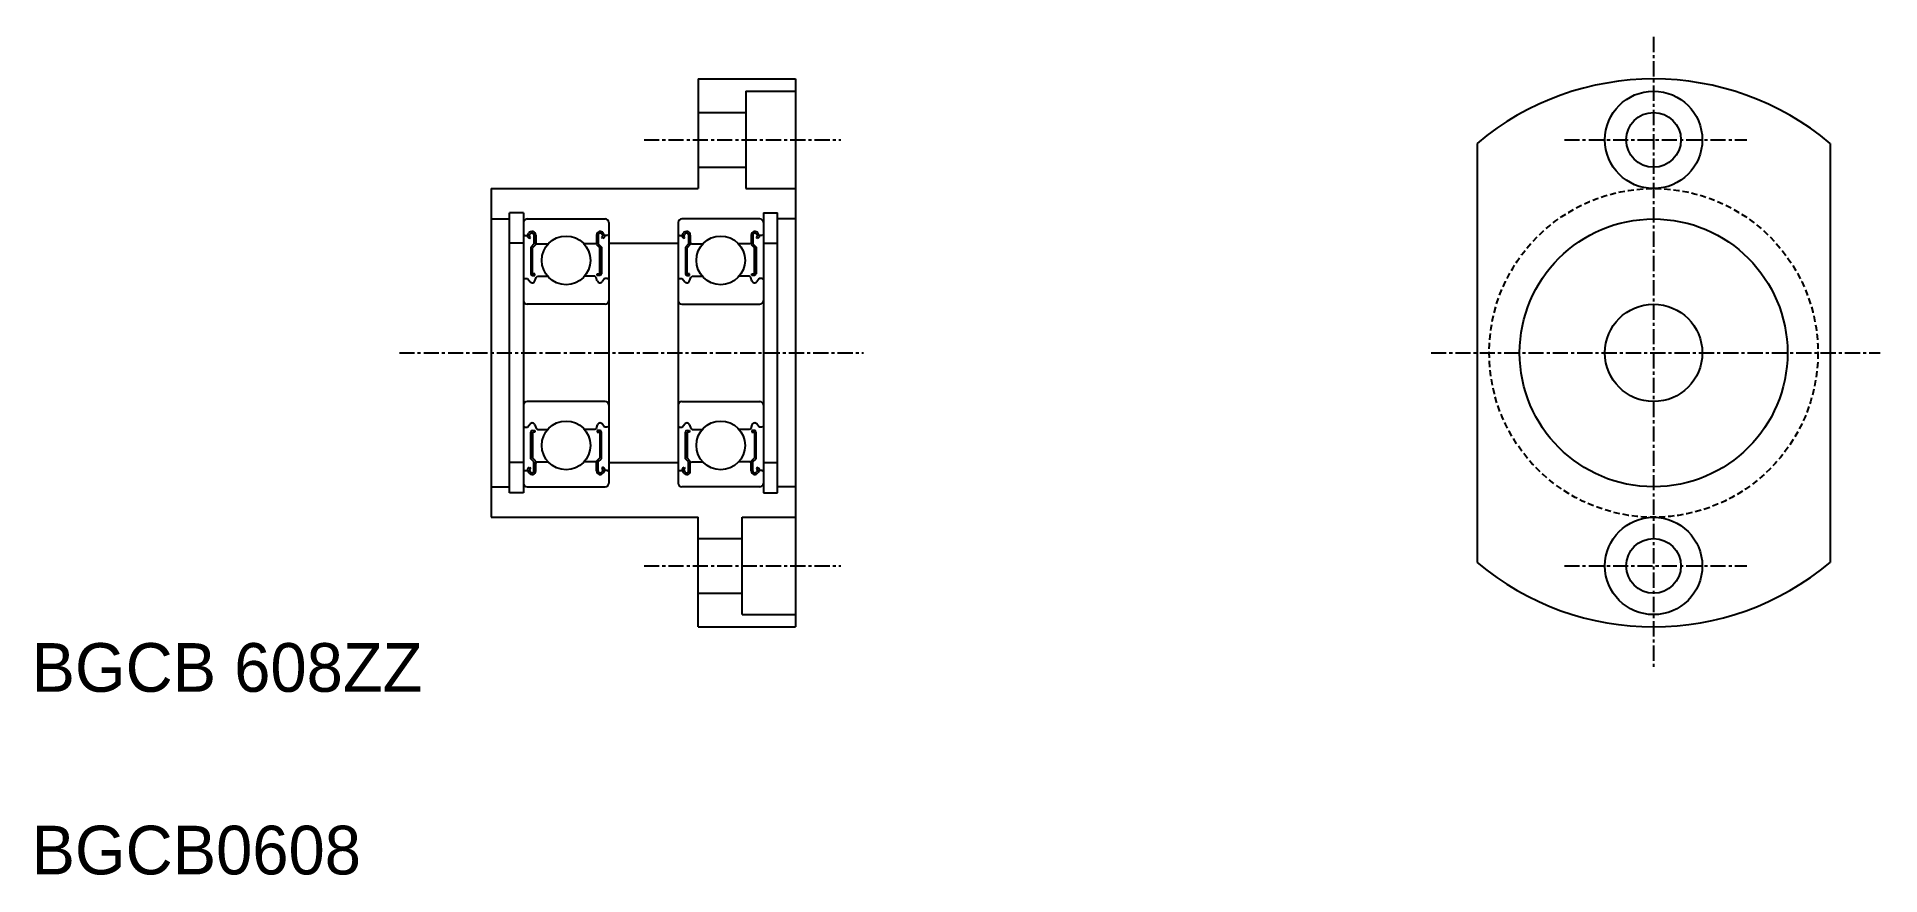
# Model space of a CAD drawing. Extents: x 141 to 293, y 112 to 181.
import ezdxf

# ---------------------------------------------------------------- set-up
doc = ezdxf.new("R2010")
doc.units = 0
doc.linetypes.add('CENTER', pattern=[2, 1.25, -0.25, 0.25, -0.25])
doc.linetypes.add('DASHED', pattern=[0.75, 0.5, -0.25])
doc.layers.get('0').update_dxf_attribs({"linetype": 'CONTINUOUS'})
doc.layers.add('CENTER', color=1, linetype='CENTER')

msp = doc.modelspace()

# ---------------------------------------------------------------- linework, layer by layer
at = {"color": 7, "linetype": 'CONTINUOUS'}
for p, q in [((195.58, 177.77), (195.58, 168.77)), ((195.58, 177.77), (203.58, 177.77)), ((197.58, 177.77), (197.58, 177.77)), ((199.58, 177.77), (199.58, 177.77)), ((203.58, 177.77), (203.58, 132.77)), ((199.48, 176.77), (199.48, 168.77)), ((199.48, 176.77), (203.58, 176.77)), ((195.58, 175.02), (199.48, 175.02)), ((259.55, 172.47), (259.55, 138.06)), ((288.55, 172.47), (288.55, 138.06)), ((195.58, 170.52), (199.48, 170.52)), ((178.58, 168.77), (178.58, 141.77)), ((178.58, 168.77), (195.58, 168.77)), ((199.48, 168.77), (203.58, 168.77)), ((180.08, 143.77), (180.08, 166.77)), ((181.23, 166.77), (180.08, 166.77)), ((181.23, 166.77), (181.23, 143.77)), ((200.93, 166.77), (200.93, 143.77)), ((200.93, 166.77), (202.08, 166.77)), ((202.08, 143.77), (202.08, 166.77)), ((178.58, 166.27), (180.08, 166.27)), ((181.53, 166.27), (187.93, 166.27)), ((181.56, 164.92), (181.67, 165.1)), ((181.68, 164.85), (181.78, 165.03)), ((187.78, 164.85), (187.67, 165.03)), ((187.89, 164.92), (187.78, 165.1)), ((188.23, 165.97), (188.23, 144.57)), ((193.93, 165.97), (193.93, 144.57)), ((200.63, 166.27), (194.23, 166.27)), ((194.26, 164.92), (194.37, 165.1)), ((194.38, 164.85), (194.48, 165.03)), ((200.48, 164.85), (200.37, 165.03)), ((200.59, 164.92), (200.48, 165.1)), ((203.58, 166.27), (202.08, 166.27)), ((181.23, 164.27), (180.08, 164.27)), ((181.23, 165.02), (181.33, 164.92)), ((181.33, 164.92), (181.56, 164.92)), ((181.61, 164.74), (181.72, 164.67)), ((181.79, 164.78), (181.68, 164.85)), ((181.72, 164.67), (181.79, 164.78)), ((182.09, 164.22), (181.83, 163.95)), ((181.83, 163.95), (181.83, 161.77)), ((182.23, 164.16), (181.96, 163.9)), ((181.96, 161.77), (181.96, 163.9)), ((182.09, 164.95), (182.09, 164.22)), ((182.23, 164.95), (182.23, 164.16)), ((182.23, 164.32), (182.33, 164.22)), ((182.33, 164.22), (183.25, 164.22)), ((187.13, 164.22), (186.2, 164.22)), ((187.23, 164.32), (187.13, 164.22)), ((187.23, 164.95), (187.23, 164.16)), ((187.23, 164.16), (187.49, 163.9)), ((187.36, 164.95), (187.36, 164.22)), ((187.36, 164.22), (187.63, 163.95)), ((187.49, 161.77), (187.49, 163.9)), ((187.63, 163.95), (187.63, 161.77)), ((187.66, 164.78), (187.78, 164.85)), ((187.73, 164.67), (187.66, 164.78)), ((187.84, 164.74), (187.73, 164.67)), ((188.13, 164.92), (187.89, 164.92)), ((188.23, 165.02), (188.13, 164.92)), ((188.23, 164.27), (193.93, 164.27)), ((193.93, 165.02), (194.03, 164.92)), ((194.03, 164.92), (194.26, 164.92)), ((194.31, 164.74), (194.42, 164.67)), ((194.49, 164.78), (194.38, 164.85)), ((194.42, 164.67), (194.49, 164.78)), ((194.79, 164.22), (194.53, 163.95)), ((194.53, 163.95), (194.53, 161.77)), ((194.93, 164.16), (194.66, 163.9)), ((194.66, 161.77), (194.66, 163.9)), ((194.79, 164.95), (194.79, 164.22)), ((194.93, 164.95), (194.93, 164.16)), ((194.93, 164.32), (195.03, 164.22)), ((195.03, 164.22), (195.95, 164.22)), ((199.83, 164.22), (198.9, 164.22)), ((199.93, 164.32), (199.83, 164.22)), ((199.93, 164.95), (199.93, 164.16)), ((199.93, 164.16), (200.19, 163.9)), ((200.06, 164.95), (200.06, 164.22)), ((200.06, 164.22), (200.33, 163.95)), ((200.19, 161.77), (200.19, 163.9)), ((200.33, 163.95), (200.33, 161.77)), ((200.36, 164.78), (200.48, 164.85)), ((200.43, 164.67), (200.36, 164.78)), ((200.54, 164.74), (200.43, 164.67)), ((200.83, 164.92), (200.59, 164.92)), ((200.93, 165.02), (200.83, 164.92)), ((200.93, 164.27), (202.08, 164.27)), ((181.23, 161.27), (181.33, 161.37)), ((181.33, 161.37), (181.56, 161.37)), ((181.56, 161.37), (181.77, 161.11)), ((182.16, 161.77), (181.96, 161.77)), ((181.96, 161.63), (182.16, 161.63)), ((182.16, 161.63), (182.16, 161.77)), ((182.16, 161.18), (182.27, 161.47)), ((182.27, 161.47), (182.37, 161.57)), ((182.37, 161.57), (183.21, 161.57)), ((187.09, 161.57), (186.25, 161.57)), ((187.19, 161.47), (187.09, 161.57)), ((187.29, 161.18), (187.19, 161.47)), ((187.29, 161.77), (187.49, 161.77)), ((187.29, 161.63), (187.29, 161.77)), ((187.49, 161.63), (187.29, 161.63)), ((187.89, 161.37), (187.68, 161.11)), ((188.13, 161.37), (187.89, 161.37)), ((188.23, 161.27), (188.13, 161.37)), ((193.93, 161.27), (194.03, 161.37)), ((194.03, 161.37), (194.26, 161.37)), ((194.26, 161.37), (194.47, 161.11)), ((194.86, 161.77), (194.66, 161.77)), ((194.66, 161.63), (194.86, 161.63)), ((194.86, 161.63), (194.86, 161.77)), ((194.86, 161.18), (194.97, 161.47)), ((194.97, 161.47), (195.07, 161.57)), ((195.07, 161.57), (195.91, 161.57)), ((199.79, 161.57), (198.95, 161.57)), ((199.89, 161.47), (199.79, 161.57)), ((199.99, 161.18), (199.89, 161.47)), ((199.99, 161.77), (200.19, 161.77)), ((199.99, 161.63), (199.99, 161.77)), ((200.19, 161.63), (199.99, 161.63)), ((200.59, 161.37), (200.38, 161.11)), ((200.83, 161.37), (200.59, 161.37)), ((200.93, 161.27), (200.83, 161.37)), ((187.93, 159.27), (181.53, 159.27)), ((194.23, 159.27), (200.63, 159.27)), ((187.93, 151.27), (181.53, 151.27)), ((194.23, 151.27), (200.63, 151.27)), ((181.23, 149.27), (181.33, 149.17)), ((181.33, 149.17), (181.56, 149.17)), ((181.56, 149.17), (181.77, 149.43)), ((181.83, 146.58), (181.83, 148.77)), ((181.96, 148.9), (182.16, 148.9)), ((181.96, 148.77), (181.96, 146.64)), ((182.16, 148.77), (181.96, 148.77)), ((182.16, 149.35), (182.27, 149.06)), ((182.16, 148.9), (182.16, 148.77)), ((182.27, 149.06), (182.37, 148.97)), ((182.37, 148.97), (183.21, 148.97)), ((187.09, 148.97), (186.25, 148.97)), ((187.19, 149.06), (187.09, 148.97)), ((187.29, 149.35), (187.19, 149.06)), ((187.49, 148.9), (187.29, 148.9)), ((187.29, 148.9), (187.29, 148.77)), ((187.29, 148.77), (187.49, 148.77)), ((187.49, 148.77), (187.49, 146.64)), ((187.63, 146.58), (187.63, 148.77)), ((187.89, 149.17), (187.68, 149.43)), ((188.13, 149.17), (187.89, 149.17)), ((188.23, 149.27), (188.13, 149.17)), ((193.93, 149.27), (194.03, 149.17)), ((194.03, 149.17), (194.26, 149.17)), ((194.26, 149.17), (194.47, 149.43)), ((194.53, 146.58), (194.53, 148.77)), ((194.66, 148.9), (194.86, 148.9)), ((194.66, 148.77), (194.66, 146.64)), ((194.86, 148.77), (194.66, 148.77)), ((194.86, 149.35), (194.97, 149.06)), ((194.86, 148.9), (194.86, 148.77)), ((194.97, 149.06), (195.07, 148.97)), ((195.07, 148.97), (195.91, 148.97)), ((199.79, 148.97), (198.95, 148.97)), ((199.89, 149.06), (199.79, 148.97)), ((199.99, 149.35), (199.89, 149.06)), ((200.19, 148.9), (199.99, 148.9)), ((199.99, 148.9), (199.99, 148.77)), ((199.99, 148.77), (200.19, 148.77)), ((200.19, 148.77), (200.19, 146.64)), ((200.33, 146.58), (200.33, 148.77)), ((200.59, 149.17), (200.38, 149.43)), ((200.83, 149.17), (200.59, 149.17)), ((200.93, 149.27), (200.83, 149.17)), ((181.23, 146.27), (180.08, 146.27)), ((181.23, 145.52), (181.33, 145.62)), ((181.33, 145.62), (181.56, 145.62)), ((181.56, 145.62), (181.67, 145.43)), ((181.61, 145.8), (181.72, 145.87)), ((181.79, 145.75), (181.68, 145.68)), ((181.68, 145.68), (181.78, 145.5)), ((181.72, 145.87), (181.79, 145.75)), ((182.09, 146.32), (181.83, 146.58)), ((182.23, 146.37), (181.96, 146.64)), ((182.09, 145.58), (182.09, 146.32)), ((182.23, 145.58), (182.23, 146.37)), ((182.23, 146.22), (182.33, 146.32)), ((182.33, 146.32), (183.25, 146.32)), ((187.13, 146.32), (186.2, 146.32)), ((187.23, 146.22), (187.13, 146.32)), ((187.23, 146.37), (187.49, 146.64)), ((187.23, 145.58), (187.23, 146.37)), ((187.36, 146.32), (187.63, 146.58)), ((187.36, 145.58), (187.36, 146.32)), ((187.73, 145.87), (187.66, 145.75)), ((187.66, 145.75), (187.78, 145.68)), ((187.78, 145.68), (187.67, 145.5)), ((187.84, 145.8), (187.73, 145.87)), ((187.89, 145.62), (187.78, 145.43)), ((188.13, 145.62), (187.89, 145.62)), ((188.23, 145.52), (188.13, 145.62)), ((188.23, 146.27), (193.93, 146.27)), ((193.93, 145.52), (194.03, 145.62)), ((194.03, 145.62), (194.26, 145.62)), ((194.26, 145.62), (194.37, 145.43)), ((194.31, 145.8), (194.42, 145.87)), ((194.49, 145.75), (194.38, 145.68)), ((194.38, 145.68), (194.48, 145.5)), ((194.42, 145.87), (194.49, 145.75)), ((194.79, 146.32), (194.53, 146.58)), ((194.93, 146.37), (194.66, 146.64)), ((194.79, 145.58), (194.79, 146.32)), ((194.93, 145.58), (194.93, 146.37)), ((194.93, 146.22), (195.03, 146.32)), ((195.03, 146.32), (195.95, 146.32)), ((199.83, 146.32), (198.9, 146.32)), ((199.93, 146.22), (199.83, 146.32)), ((199.93, 146.37), (200.19, 146.64)), ((199.93, 145.58), (199.93, 146.37)), ((200.06, 146.32), (200.33, 146.58)), ((200.06, 145.58), (200.06, 146.32)), ((200.43, 145.87), (200.36, 145.75)), ((200.36, 145.75), (200.48, 145.68)), ((200.48, 145.68), (200.37, 145.5)), ((200.54, 145.8), (200.43, 145.87)), ((200.59, 145.62), (200.48, 145.43)), ((200.83, 145.62), (200.59, 145.62)), ((200.93, 145.52), (200.83, 145.62)), ((200.93, 146.27), (202.08, 146.27)), ((178.58, 144.27), (180.08, 144.27)), ((181.53, 144.27), (187.93, 144.27)), ((188.23, 144.57), (188.23, 144.57)), ((193.93, 144.57), (193.93, 144.57)), ((200.63, 144.27), (194.23, 144.27)), ((203.58, 144.27), (202.08, 144.27)), ((181.23, 143.77), (180.08, 143.77)), ((200.93, 143.77), (202.08, 143.77)), ((178.58, 141.77), (195.58, 141.77)), ((195.58, 132.77), (195.58, 141.77)), ((199.18, 133.77), (199.18, 141.77)), ((199.18, 141.77), (203.58, 141.77)), ((195.58, 140.02), (199.18, 140.02)), ((195.58, 135.52), (199.18, 135.52)), ((199.18, 133.77), (203.58, 133.77)), ((195.58, 132.77), (203.58, 132.77))]:
    msp.add_line(p, q, dxfattribs=at)
for centre, radius in [((274.05, 172.77), 4), ((274.05, 172.77), 2.25), ((274.05, 155.27), 11), ((184.73, 162.87), 2), ((197.43, 162.87), 2), ((274.05, 155.27), 4), ((184.73, 147.67), 2), ((197.43, 147.67), 2), ((274.05, 137.77), 4), ((274.05, 137.77), 2.25)]:
    msp.add_circle(centre, radius, dxfattribs=at)
at = {"color": 3, "linetype": 'DASHED'}
msp.add_circle((274.05, 155.27), 13.5, dxfattribs=at)
at = {"color": 7, "linetype": 'CONTINUOUS'}
for centre, radius, start, end in [((274.05, 155.27), 22.5, 49.876, 130.124), ((181.53, 165.97), 0.3, 90, 180), ((181.93, 164.95), 0.299, 0, 150.0002), ((181.93, 164.95), 0.166, 0, 150.0044), ((187.53, 164.95), 0.299, 29.9998, 180), ((187.53, 164.95), 0.166, 29.9956, 180), ((187.93, 165.97), 0.3, 0, 90), ((194.23, 165.97), 0.3, 90, 180), ((194.63, 164.95), 0.299, 0, 150.0002), ((194.63, 164.95), 0.166, 0, 150.0044), ((200.23, 164.95), 0.299, 29.9998, 180), ((200.23, 164.95), 0.166, 29.9956, 180), ((200.63, 165.97), 0.3, 0, 90), ((181.68, 164.85), 0.133, 149.9969, 240.0013), ((187.78, 164.85), 0.133, 299.9987, 30.0031), ((194.38, 164.85), 0.133, 149.9969, 240.0013), ((200.48, 164.85), 0.133, 299.9987, 30.0031), ((181.95, 161.25), 0.224, 220.001, 343.1517), ((181.96, 161.77), 0.133, 180, 270), ((187.51, 161.25), 0.224, 196.8483, 319.999), ((187.49, 161.77), 0.133, 270, 359.9999), ((194.65, 161.25), 0.224, 220.001, 343.1517), ((194.66, 161.77), 0.133, 180, 270), ((200.21, 161.25), 0.224, 196.8483, 319.999), ((200.19, 161.77), 0.133, 270, 360), ((181.53, 159.57), 0.3, 180, 270), ((187.93, 159.57), 0.3, 270, 0), ((194.23, 159.57), 0.3, 180, 270), ((200.63, 159.57), 0.3, 270, 0), ((181.53, 150.97), 0.3, 90, 180), ((187.93, 150.97), 0.3, 0, 90), ((194.23, 150.97), 0.3, 90, 180), ((200.63, 150.97), 0.3, 0, 90), ((181.95, 149.29), 0.224, 16.8483, 139.999), ((181.96, 148.77), 0.133, 90, 179.9999), ((187.51, 149.29), 0.224, 40.001, 163.1517), ((187.49, 148.77), 0.133, 0.0001, 90), ((194.65, 149.29), 0.224, 16.8483, 139.999), ((194.66, 148.77), 0.133, 90, 179.9999), ((200.21, 149.29), 0.224, 40.001, 163.1517), ((200.19, 148.77), 0.133, 0.0001, 90), ((181.68, 145.68), 0.133, 119.9987, 210.0031), ((181.93, 145.58), 0.299, 209.9998, 0), ((181.93, 145.58), 0.166, 209.9956, 0), ((187.53, 145.58), 0.299, 180, 330.0002), ((187.53, 145.58), 0.166, 180, 330.0044), ((187.78, 145.68), 0.133, 329.9969, 60.0013), ((194.38, 145.68), 0.133, 119.9987, 210.0031), ((194.63, 145.58), 0.299, 209.9998, 0), ((194.63, 145.58), 0.166, 209.9956, 0), ((200.23, 145.58), 0.299, 180, 330.0002), ((200.23, 145.58), 0.166, 180, 330.0044), ((200.48, 145.68), 0.133, 329.9969, 60.0013), ((181.53, 144.57), 0.3, 180, 270), ((187.93, 144.57), 0.3, 270, 0), ((194.23, 144.57), 0.3, 180, 270), ((200.63, 144.57), 0.3, 270, 0), ((274.05, 155.27), 22.5, 229.876, 310.124)]:
    msp.add_arc(centre, radius, start, end, dxfattribs=at)
at = {"layer": 'CENTER', "color": 1, "linetype": 'CENTER'}
for p, q in [((274.05, 181.23), (274.05, 129.31)), ((191.13, 172.77), (207.3, 172.77)), ((266.72, 172.77), (281.71, 172.77)), ((171.03, 155.27), (209.15, 155.27)), ((255.77, 155.27), (292.66, 155.27)), ((191.13, 137.77), (207.3, 137.77)), ((266.72, 137.77), (281.71, 137.77))]:
    msp.add_line(p, q, dxfattribs=at)

# ---------------------------------------------------------------- texts
for s, p in [('BGCB 608ZZ', (140.82, 127.43)), ('BGCB0608', (140.82, 112.43))]:
    msp.add_text(s, height=4).set_placement(p)

doc.saveas('drawing.dxf')
